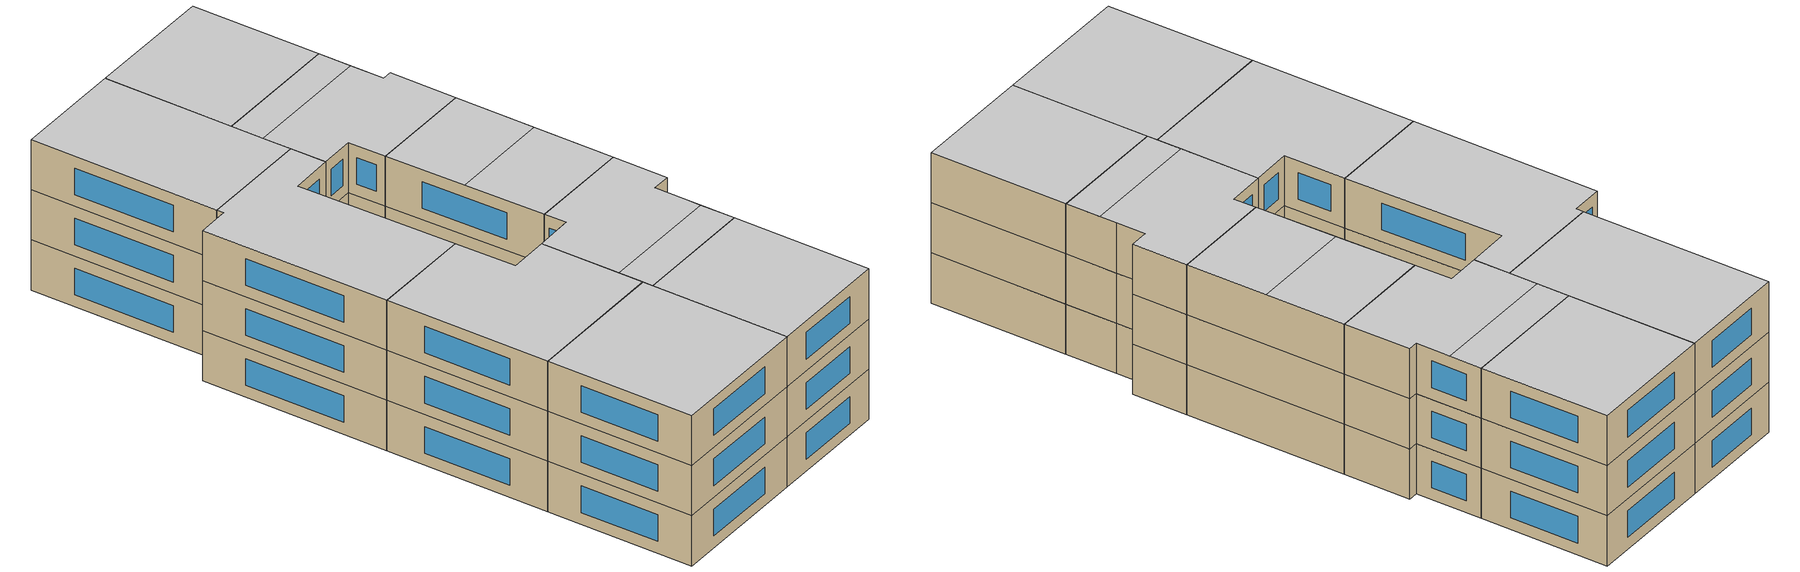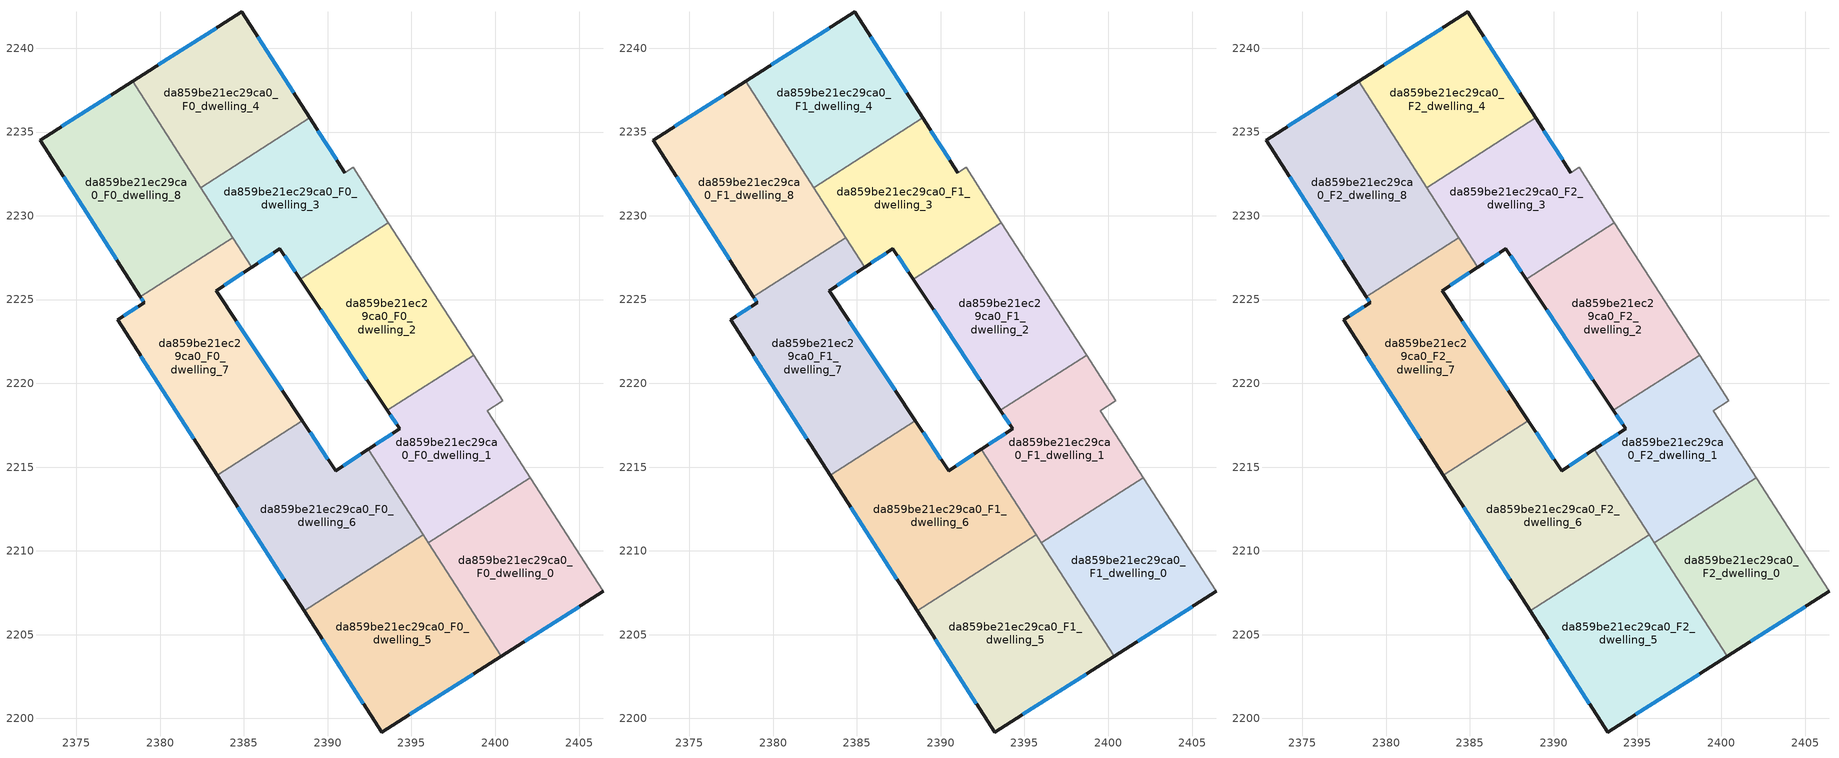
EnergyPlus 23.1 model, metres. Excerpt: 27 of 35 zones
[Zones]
da859be21ec29ca0_F0_dwelling_0
 floor ground (EU_floor_Construction): 2402.08,2214.38 2406.43,2207.59 2400.34,2203.71 2396,2210.48 z0
 wall outside (EU_wall_Construction): 2400.34,2203.71 2406.43,2207.59 z0:3
 wall to da859be21ec29ca0_F0_dwelling_1 (EU_wall_Construction): 2402.08,2214.38 2396,2210.48 z0:3
 wall adiabatic (EU_wall_Construction): 2406.43,2207.59 2402.08,2214.38 z0:3
 wall to da859be21ec29ca0_F0_dwelling_5 (EU_wall_Construction): 2396,2210.48 2400.34,2203.71 z0:3
 window (EU_Window_Construction): 2401.77,2204.62 2405,2206.68 z0.7:2.3
da859be21ec29ca0_F0_dwelling_1
 floor ground (EU_floor_Construction): 2400.45,2218.96 2399.53,2218.37 2400.45,2216.92 2402.08,2214.38 2396,2210.48 2392.43,2216.06 2394.29,2217.29 2393.56,2218.39 2398.7,2221.68 z0
 wall outside (EU_wall_Construction): 2393.56,2218.39 2394.29,2217.29 2392.43,2216.06 z0:3
 wall adiabatic (EU_wall_Construction): 2402.08,2214.38 2400.45,2216.92 2399.53,2218.37 2400.45,2218.96 2398.7,2221.68 z0:3
 wall to da859be21ec29ca0_F0_dwelling_2 (EU_wall_Construction): 2398.7,2221.68 2393.56,2218.39 z0:3
 wall to da859be21ec29ca0_F0_dwelling_6 (EU_wall_Construction): 2392.43,2216.06 2395.69,2210.97 z0:3
 wall to da859be21ec29ca0_F0_dwelling_5 (EU_wall_Construction): 2395.69,2210.97 2396,2210.48 z0:3
 window (EU_Window_Construction): 2393.85,2217.01 2392.87,2216.35 / 2393.73,2218.13 2394.12,2217.55 z0.7:2.3
da859be21ec29ca0_F0_dwelling_2
 floor ground (EU_floor_Construction): 2393.63,2229.6 2398.7,2221.68 2393.56,2218.39 2388.35,2226.22 z0
 wall outside (EU_wall_Construction): 2388.35,2226.22 2393.56,2218.39 z0:3
 wall to da859be21ec29ca0_F0_dwelling_3 (EU_wall_Construction): 2393.63,2229.6 2388.35,2226.22 z0:3
 wall adiabatic (EU_wall_Construction): 2398.7,2221.68 2393.63,2229.6 z0:3
 window (EU_Window_Construction): 2389.58,2224.38 2392.34,2220.23 z0.7:2.3
da859be21ec29ca0_F0_dwelling_3
 floor ground (EU_floor_Construction): 2391.52,2232.89 2393.63,2229.6 2388.35,2226.22 2387.15,2228.04 2385.47,2226.93 2382.42,2231.68 2388.92,2235.85 2391.02,2232.58 z0
 wall outside (EU_wall_Construction): 2385.47,2226.93 2387.15,2228.04 2388.35,2226.22 / 2391.02,2232.58 2388.92,2235.85 z0:3
 wall to da859be21ec29ca0_F0_dwelling_4 (EU_wall_Construction): 2388.92,2235.85 2382.42,2231.68 z0:3
 wall adiabatic (EU_wall_Construction): 2393.63,2229.6 2391.52,2232.89 2391.02,2232.58 z0:3
 wall to da859be21ec29ca0_F0_dwelling_8 (EU_wall_Construction): 2382.42,2231.68 2384.33,2228.7 z0:3
 wall to da859be21ec29ca0_F0_dwelling_7 (EU_wall_Construction): 2384.33,2228.7 2385.47,2226.93 z0:3
 window (EU_Window_Construction): 2385.86,2227.19 2386.75,2227.77 / 2390.53,2233.34 2389.42,2235.08 / 2387.43,2227.61 2388.07,2226.65 z0.7:2.3
da859be21ec29ca0_F0_dwelling_4
 floor ground (EU_floor_Construction): 2384.87,2242.18 2388.92,2235.85 2382.42,2231.68 2378.35,2238.03 z0
 wall outside (EU_wall_Construction): 2388.92,2235.85 2384.87,2242.18 2378.35,2238.03 z0:3
 wall to da859be21ec29ca0_F0_dwelling_8 (EU_wall_Construction): 2378.35,2238.03 2382.42,2231.68 z0:3
 window (EU_Window_Construction): 2383.34,2241.21 2379.88,2239.01 / 2387.97,2237.34 2385.82,2240.69 z0.7:2.3
da859be21ec29ca0_F0_dwelling_5
 floor ground (EU_floor_Construction): 2395.69,2210.97 2400.34,2203.71 2393.22,2199.17 2388.59,2206.42 z0
 wall outside (EU_wall_Construction): 2388.59,2206.42 2393.22,2199.17 2400.34,2203.71 z0:3
 wall to da859be21ec29ca0_F0_dwelling_6 (EU_wall_Construction): 2395.69,2210.97 2388.59,2206.42 z0:3
 window (EU_Window_Construction): 2394.9,2200.24 2398.67,2202.64 / 2389.67,2204.71 2392.14,2200.87 z0.7:2.3
da859be21ec29ca0_F0_dwelling_6
 floor ground (EU_floor_Construction): 2392.43,2216.06 2395.69,2210.97 2388.59,2206.42 2383.4,2214.51 2388.48,2217.77 2390.48,2214.78 z0
 wall outside (EU_wall_Construction): 2392.43,2216.06 2390.48,2214.78 2388.48,2217.77 / 2383.4,2214.51 2388.59,2206.42 z0:3
 wall to da859be21ec29ca0_F0_dwelling_7 (EU_wall_Construction): 2388.48,2217.77 2383.4,2214.51 z0:3
 window (EU_Window_Construction): 2391.97,2215.76 2390.93,2215.08 / 2384.62,2212.61 2387.37,2208.32 / 2390.01,2215.48 2388.95,2217.07 z0.7:2.3
da859be21ec29ca0_F0_dwelling_7
 floor ground (EU_floor_Construction): 2385.47,2226.93 2383.34,2225.52 2388.48,2217.77 2383.4,2214.51 2377.46,2223.78 2379.04,2224.8 2378.81,2225.17 2384.33,2228.7 z0
 wall outside (EU_wall_Construction): 2388.48,2217.77 2383.34,2225.52 2385.47,2226.93 / 2378.81,2225.17 2379.04,2224.8 2377.46,2223.78 2383.4,2214.51 z0:3
 wall to da859be21ec29ca0_F0_dwelling_8 (EU_wall_Construction): 2384.33,2228.7 2378.81,2225.17 z0:3
 window (EU_Window_Construction): 2383.84,2225.85 2384.97,2226.59 / 2387.27,2219.59 2384.54,2223.7 / 2378.85,2221.61 2382,2216.69 / 2378.67,2224.56 2377.83,2224.02 / 2378.87,2225.08 2378.99,2224.89 z0.7:2.3
da859be21ec29ca0_F0_dwelling_8
 floor ground (EU_floor_Construction): 2378.35,2238.03 2384.33,2228.7 2378.81,2225.17 2372.83,2234.52 z0
 wall outside (EU_wall_Construction): 2378.35,2238.03 2372.83,2234.52 2378.81,2225.17 z0:3
 window (EU_Window_Construction): 2374.23,2232.32 2377.41,2227.36 / 2377.06,2237.21 2374.13,2235.34 z0.7:2.3
da859be21ec29ca0_F1_dwelling_0
 floor to da859be21ec29ca0_F0_dwelling_0 (EU_floor_Construction): 2402.08,2214.38 2406.43,2207.59 2400.34,2203.71 2396,2210.48 z3
 wall outside (EU_wall_Construction): 2400.34,2203.71 2406.43,2207.59 z3:6
 wall to da859be21ec29ca0_F1_dwelling_1 (EU_wall_Construction): 2402.08,2214.38 2396,2210.48 z3:6
 wall adiabatic (EU_wall_Construction): 2406.43,2207.59 2402.08,2214.38 z3:6
 wall to da859be21ec29ca0_F1_dwelling_5 (EU_wall_Construction): 2396,2210.48 2400.34,2203.71 z3:6
 window (EU_Window_Construction): 2401.77,2204.62 2405,2206.68 z3.7:5.3
da859be21ec29ca0_F1_dwelling_1
 floor to da859be21ec29ca0_F0_dwelling_1 (EU_floor_Construction): 2400.45,2218.96 2399.53,2218.37 2400.45,2216.92 2402.08,2214.38 2396,2210.48 2392.43,2216.06 2394.29,2217.29 2393.56,2218.39 2398.7,2221.68 z3
 wall outside (EU_wall_Construction): 2393.56,2218.39 2394.29,2217.29 2392.43,2216.06 z3:6
 wall adiabatic (EU_wall_Construction): 2402.08,2214.38 2400.45,2216.92 2399.53,2218.37 2400.45,2218.96 2398.7,2221.68 z3:6
 wall to da859be21ec29ca0_F1_dwelling_2 (EU_wall_Construction): 2398.7,2221.68 2393.56,2218.39 z3:6
 wall to da859be21ec29ca0_F1_dwelling_6 (EU_wall_Construction): 2392.43,2216.06 2395.69,2210.97 z3:6
 wall to da859be21ec29ca0_F1_dwelling_5 (EU_wall_Construction): 2395.69,2210.97 2396,2210.48 z3:6
 window (EU_Window_Construction): 2393.85,2217.01 2392.87,2216.35 / 2393.73,2218.13 2394.12,2217.55 z3.7:5.3
da859be21ec29ca0_F1_dwelling_2
 floor to da859be21ec29ca0_F0_dwelling_2 (EU_floor_Construction): 2393.63,2229.6 2398.7,2221.68 2393.56,2218.39 2388.35,2226.22 z3
 wall outside (EU_wall_Construction): 2388.35,2226.22 2393.56,2218.39 z3:6
 wall to da859be21ec29ca0_F1_dwelling_3 (EU_wall_Construction): 2393.63,2229.6 2388.35,2226.22 z3:6
 wall adiabatic (EU_wall_Construction): 2398.7,2221.68 2393.63,2229.6 z3:6
 window (EU_Window_Construction): 2389.58,2224.38 2392.34,2220.23 z3.7:5.3
da859be21ec29ca0_F1_dwelling_3
 floor to da859be21ec29ca0_F0_dwelling_3 (EU_floor_Construction): 2391.52,2232.89 2393.63,2229.6 2388.35,2226.22 2387.15,2228.04 2385.47,2226.93 2382.42,2231.68 2388.92,2235.85 2391.02,2232.58 z3
 wall outside (EU_wall_Construction): 2385.47,2226.93 2387.15,2228.04 2388.35,2226.22 / 2391.02,2232.58 2388.92,2235.85 z3:6
 wall to da859be21ec29ca0_F1_dwelling_4 (EU_wall_Construction): 2388.92,2235.85 2382.42,2231.68 z3:6
 wall adiabatic (EU_wall_Construction): 2393.63,2229.6 2391.52,2232.89 2391.02,2232.58 z3:6
 wall to da859be21ec29ca0_F1_dwelling_8 (EU_wall_Construction): 2382.42,2231.68 2384.33,2228.7 z3:6
 wall to da859be21ec29ca0_F1_dwelling_7 (EU_wall_Construction): 2384.33,2228.7 2385.47,2226.93 z3:6
 window (EU_Window_Construction): 2385.86,2227.19 2386.75,2227.77 / 2390.53,2233.34 2389.42,2235.08 / 2387.43,2227.61 2388.07,2226.65 z3.7:5.3
da859be21ec29ca0_F1_dwelling_4
 floor to da859be21ec29ca0_F0_dwelling_4 (EU_floor_Construction): 2384.87,2242.18 2388.92,2235.85 2382.42,2231.68 2378.35,2238.03 z3
 wall outside (EU_wall_Construction): 2388.92,2235.85 2384.87,2242.18 2378.35,2238.03 z3:6
 wall to da859be21ec29ca0_F1_dwelling_8 (EU_wall_Construction): 2378.35,2238.03 2382.42,2231.68 z3:6
 window (EU_Window_Construction): 2383.34,2241.21 2379.88,2239.01 / 2387.97,2237.34 2385.82,2240.69 z3.7:5.3
da859be21ec29ca0_F1_dwelling_5
 floor to da859be21ec29ca0_F0_dwelling_5 (EU_floor_Construction): 2395.69,2210.97 2400.34,2203.71 2393.22,2199.17 2388.59,2206.42 z3
 wall outside (EU_wall_Construction): 2388.59,2206.42 2393.22,2199.17 2400.34,2203.71 z3:6
 wall to da859be21ec29ca0_F1_dwelling_6 (EU_wall_Construction): 2395.69,2210.97 2388.59,2206.42 z3:6
 window (EU_Window_Construction): 2394.9,2200.24 2398.67,2202.64 / 2389.67,2204.71 2392.14,2200.87 z3.7:5.3
da859be21ec29ca0_F1_dwelling_6
 floor to da859be21ec29ca0_F0_dwelling_6 (EU_floor_Construction): 2392.43,2216.06 2395.69,2210.97 2388.59,2206.42 2383.4,2214.51 2388.48,2217.77 2390.48,2214.78 z3
 wall outside (EU_wall_Construction): 2392.43,2216.06 2390.48,2214.78 2388.48,2217.77 / 2383.4,2214.51 2388.59,2206.42 z3:6
 wall to da859be21ec29ca0_F1_dwelling_7 (EU_wall_Construction): 2388.48,2217.77 2383.4,2214.51 z3:6
 window (EU_Window_Construction): 2391.97,2215.76 2390.93,2215.08 / 2384.62,2212.61 2387.37,2208.32 / 2390.01,2215.48 2388.95,2217.07 z3.7:5.3
da859be21ec29ca0_F1_dwelling_7
 floor to da859be21ec29ca0_F0_dwelling_7 (EU_floor_Construction): 2385.47,2226.93 2383.34,2225.52 2388.48,2217.77 2383.4,2214.51 2377.46,2223.78 2379.04,2224.8 2378.81,2225.17 2384.33,2228.7 z3
 wall outside (EU_wall_Construction): 2388.48,2217.77 2383.34,2225.52 2385.47,2226.93 / 2378.81,2225.17 2379.04,2224.8 2377.46,2223.78 2383.4,2214.51 z3:6
 wall to da859be21ec29ca0_F1_dwelling_8 (EU_wall_Construction): 2384.33,2228.7 2378.81,2225.17 z3:6
 window (EU_Window_Construction): 2383.84,2225.85 2384.97,2226.59 / 2387.27,2219.59 2384.54,2223.7 / 2378.85,2221.61 2382,2216.69 / 2378.67,2224.56 2377.83,2224.02 / 2378.87,2225.08 2378.99,2224.89 z3.7:5.3
da859be21ec29ca0_F1_dwelling_8
 floor to da859be21ec29ca0_F0_dwelling_8 (EU_floor_Construction): 2378.35,2238.03 2384.33,2228.7 2378.81,2225.17 2372.83,2234.52 z3
 wall outside (EU_wall_Construction): 2378.35,2238.03 2372.83,2234.52 2378.81,2225.17 z3:6
 window (EU_Window_Construction): 2374.23,2232.32 2377.41,2227.36 / 2377.06,2237.21 2374.13,2235.34 z3.7:5.3
da859be21ec29ca0_F2_dwelling_0
 floor to da859be21ec29ca0_F1_dwelling_0 (EU_floor_Construction): 2402.08,2214.38 2406.43,2207.59 2400.34,2203.71 2396,2210.48 z6
 wall outside (EU_wall_Construction): 2400.34,2203.71 2406.43,2207.59 z6:9
 wall to da859be21ec29ca0_F2_dwelling_1 (EU_wall_Construction): 2402.08,2214.38 2396,2210.48 z6:9
 wall adiabatic (EU_wall_Construction): 2406.43,2207.59 2402.08,2214.38 z6:9
 wall to da859be21ec29ca0_F2_dwelling_5 (EU_wall_Construction): 2396,2210.48 2400.34,2203.71 z6:9
 window (EU_Window_Construction): 2401.77,2204.62 2405,2206.68 z6.7:8.3
 ceiling to da859be21ec29ca0_F3_dwelling_0 (EU_floor_Construction): 2406.43,2207.59 2402.08,2214.38 2396,2210.48 2400.34,2203.71 z9
da859be21ec29ca0_F2_dwelling_1
 floor to da859be21ec29ca0_F1_dwelling_1 (EU_floor_Construction): 2400.45,2218.96 2399.53,2218.37 2400.45,2216.92 2402.08,2214.38 2396,2210.48 2392.43,2216.06 2394.29,2217.29 2393.56,2218.39 2398.7,2221.68 z6
 wall outside (EU_wall_Construction): 2393.56,2218.39 2394.29,2217.29 2392.43,2216.06 z6:9
 wall adiabatic (EU_wall_Construction): 2402.08,2214.38 2400.45,2216.92 2399.53,2218.37 2400.45,2218.96 2398.7,2221.68 z6:9
 wall to da859be21ec29ca0_F2_dwelling_2 (EU_wall_Construction): 2398.7,2221.68 2393.56,2218.39 z6:9
 wall to da859be21ec29ca0_F2_dwelling_6 (EU_wall_Construction): 2392.43,2216.06 2395.69,2210.97 z6:9
 wall to da859be21ec29ca0_F2_dwelling_5 (EU_wall_Construction): 2395.69,2210.97 2396,2210.48 z6:9
 window (EU_Window_Construction): 2393.85,2217.01 2392.87,2216.35 / 2393.73,2218.13 2394.12,2217.55 z6.7:8.3
 ceiling to da859be21ec29ca0_F3_dwelling_1 (EU_floor_Construction): 2400.99,2216.07 2400.45,2216.92 2399.53,2218.37 2400.45,2218.96 2398.7,2221.68 2393.56,2218.39 2394.29,2217.29 2392.43,2216.06 2394.92,2212.18 z9
 ceiling to da859be21ec29ca0_F3_dwelling_0 (EU_floor_Construction): 2402.08,2214.38 2400.99,2216.07 2394.92,2212.18 2396,2210.48 z9
da859be21ec29ca0_F2_dwelling_2
 floor to da859be21ec29ca0_F1_dwelling_2 (EU_floor_Construction): 2393.63,2229.6 2398.7,2221.68 2393.56,2218.39 2388.35,2226.22 z6
 wall outside (EU_wall_Construction): 2388.35,2226.22 2393.56,2218.39 z6:9
 wall to da859be21ec29ca0_F2_dwelling_3 (EU_wall_Construction): 2393.63,2229.6 2388.35,2226.22 z6:9
 wall adiabatic (EU_wall_Construction): 2398.7,2221.68 2393.63,2229.6 z6:9
 window (EU_Window_Construction): 2389.58,2224.38 2392.34,2220.23 z6.7:8.3
 ceiling to da859be21ec29ca0_F3_dwelling_2 (EU_floor_Construction): 2396.15,2225.67 2393.63,2229.6 2388.36,2226.22 2390.94,2222.33 z9
 ceiling to da859be21ec29ca0_F3_dwelling_1 (EU_floor_Construction): 2398.7,2221.68 2396.15,2225.67 2390.94,2222.33 2393.56,2218.39 z9
da859be21ec29ca0_F2_dwelling_3
 floor to da859be21ec29ca0_F1_dwelling_3 (EU_floor_Construction): 2391.52,2232.89 2393.63,2229.6 2388.35,2226.22 2387.15,2228.04 2385.47,2226.93 2382.42,2231.68 2388.92,2235.85 2391.02,2232.58 z6
 wall outside (EU_wall_Construction): 2385.47,2226.93 2387.15,2228.04 2388.35,2226.22 / 2391.02,2232.58 2388.92,2235.85 z6:9
 wall to da859be21ec29ca0_F2_dwelling_4 (EU_wall_Construction): 2388.92,2235.85 2382.42,2231.68 z6:9
 wall adiabatic (EU_wall_Construction): 2393.63,2229.6 2391.52,2232.89 2391.02,2232.58 z6:9
 wall to da859be21ec29ca0_F2_dwelling_8 (EU_wall_Construction): 2382.42,2231.68 2384.33,2228.7 z6:9
 wall to da859be21ec29ca0_F2_dwelling_7 (EU_wall_Construction): 2384.33,2228.7 2385.47,2226.93 z6:9
 window (EU_Window_Construction): 2385.86,2227.19 2386.75,2227.77 / 2390.53,2233.34 2389.42,2235.08 / 2387.43,2227.61 2388.07,2226.65 z6.7:8.3
 ceiling to da859be21ec29ca0_F3_dwelling_3 (EU_floor_Construction): 2389.94,2234.26 2388.92,2235.85 2382.42,2231.68 2383.44,2230.1 z9
 ceiling to da859be21ec29ca0_F3_dwelling_2 (EU_floor_Construction): 2393.63,2229.6 2391.52,2232.89 2391.02,2232.58 2389.94,2234.26 2383.44,2230.1 2385.47,2226.93 2387.15,2228.04 2388.36,2226.22 z9
da859be21ec29ca0_F2_dwelling_4
 floor to da859be21ec29ca0_F1_dwelling_4 (EU_floor_Construction): 2384.87,2242.18 2388.92,2235.85 2382.42,2231.68 2378.35,2238.03 z6
 wall outside (EU_wall_Construction): 2388.92,2235.85 2384.87,2242.18 2378.35,2238.03 z6:9
 wall to da859be21ec29ca0_F2_dwelling_8 (EU_wall_Construction): 2378.35,2238.03 2382.42,2231.68 z6:9
 window (EU_Window_Construction): 2383.34,2241.21 2379.88,2239.01 / 2387.97,2237.34 2385.82,2240.69 z6.7:8.3
 ceiling to da859be21ec29ca0_F3_dwelling_3 (EU_floor_Construction): 2388.92,2235.85 2384.87,2242.18 2378.35,2238.03 2382.42,2231.68 z9
da859be21ec29ca0_F2_dwelling_5
 floor to da859be21ec29ca0_F1_dwelling_5 (EU_floor_Construction): 2395.69,2210.97 2400.34,2203.71 2393.22,2199.17 2388.59,2206.42 z6
 wall outside (EU_wall_Construction): 2388.59,2206.42 2393.22,2199.17 2400.34,2203.71 z6:9
 wall to da859be21ec29ca0_F2_dwelling_6 (EU_wall_Construction): 2395.69,2210.97 2388.59,2206.42 z6:9
 window (EU_Window_Construction): 2394.9,2200.24 2398.67,2202.64 / 2389.67,2204.71 2392.14,2200.87 z6.7:8.3
 ceiling to da859be21ec29ca0_F3_dwelling_4 (EU_floor_Construction): 2400.34,2203.71 2395.69,2210.97 2388.59,2206.42 2393.22,2199.17 z9
da859be21ec29ca0_F2_dwelling_6
 floor to da859be21ec29ca0_F1_dwelling_6 (EU_floor_Construction): 2392.43,2216.06 2395.69,2210.97 2388.59,2206.42 2383.4,2214.51 2388.48,2217.77 2390.48,2214.78 z6
 wall outside (EU_wall_Construction): 2392.43,2216.06 2390.48,2214.78 2388.48,2217.77 / 2383.4,2214.51 2388.59,2206.42 z6:9
 wall to da859be21ec29ca0_F2_dwelling_7 (EU_wall_Construction): 2388.48,2217.77 2383.4,2214.51 z6:9
 window (EU_Window_Construction): 2391.97,2215.76 2390.93,2215.08 / 2384.62,2212.61 2387.37,2208.32 / 2390.01,2215.48 2388.95,2217.07 z6.7:8.3
 ceiling to da859be21ec29ca0_F3_dwelling_5 (EU_floor_Construction): 2395.69,2210.97 2392.43,2216.06 2390.48,2214.78 2388.48,2217.77 2383.4,2214.51 2388.59,2206.42 z9
da859be21ec29ca0_F2_dwelling_7
 floor to da859be21ec29ca0_F1_dwelling_7 (EU_floor_Construction): 2385.47,2226.93 2383.34,2225.52 2388.48,2217.77 2383.4,2214.51 2377.46,2223.78 2379.04,2224.8 2378.81,2225.17 2384.33,2228.7 z6
 wall outside (EU_wall_Construction): 2388.48,2217.77 2383.34,2225.52 2385.47,2226.93 / 2378.81,2225.17 2379.04,2224.8 2377.46,2223.78 2383.4,2214.51 z6:9
 wall to da859be21ec29ca0_F2_dwelling_8 (EU_wall_Construction): 2384.33,2228.7 2378.81,2225.17 z6:9
 window (EU_Window_Construction): 2383.84,2225.85 2384.97,2226.59 / 2387.27,2219.59 2384.54,2223.7 / 2378.85,2221.61 2382,2216.69 / 2378.67,2224.56 2377.83,2224.02 / 2378.87,2225.08 2378.99,2224.89 z6.7:8.3
 ceiling to da859be21ec29ca0_F3_dwelling_6 (EU_floor_Construction): 2388.48,2217.77 2383.34,2225.52 2385.47,2226.93 2384.33,2228.7 2378.81,2225.17 2379.04,2224.8 2377.46,2223.78 2383.4,2214.51 z9
da859be21ec29ca0_F2_dwelling_8
 floor to da859be21ec29ca0_F1_dwelling_8 (EU_floor_Construction): 2378.35,2238.03 2384.33,2228.7 2378.81,2225.17 2372.83,2234.52 z6
 wall outside (EU_wall_Construction): 2378.35,2238.03 2372.83,2234.52 2378.81,2225.17 z6:9
 window (EU_Window_Construction): 2374.23,2232.32 2377.41,2227.36 / 2377.06,2237.21 2374.13,2235.34 z6.7:8.3
 ceiling to da859be21ec29ca0_F3_dwelling_7 (EU_floor_Construction): 2384.33,2228.7 2378.35,2238.03 2372.83,2234.52 2378.81,2225.17 z9
[Building]
EU S2 Campaign: North Axis=0; Terrain=City; Solar Distribution=FullExterior
[Site:Location]
Budapest.Ferenc.Liszt.Intl.AP: Latitude=47.437; Longitude=19.256; Time Zone=1; Elevation=185
[SizingPeriod:WeatherFileDays]
AnnualSizingPeriod: Begin Month=1; Begin Day of Month=1; End Month=12; End Day of Month=31; Day of Week for Start Day=Monday; Use Weather File Daylight Saving Period=No; Use Weather File Rain and Snow Indicators=No
[MATERIAL]
EU_InternalMass_Material: Roughness=MediumRough; Thickness=0.1; Conductivity=1; Density=1800; Specific Heat=900; Thermal Absorptance=0.9; Solar Absorptance=0.7; Visible Absorptance=0.7
[MATERIAL:NOMASS] Roughness=MediumRough; Thermal Absorptance=0.9; Solar Absorptance=0.7; Visible Absorptance=0.7
Name | Thermal Resistance
EU_wall_NoMass | 0.832559
EU_floor_NoMass | 0.872794
[WINDOWMATERIAL:SIMPLEGLAZINGSYSTEM]
EU_Window_SimpleGlazing: UFactor=2.79869; Solar Heat Gain Coefficient=0.75; Visible Transmittance=0.75
[CONSTRUCTION]
EU_wall_Construction: EU_wall_NoMass
EU_floor_Construction: EU_floor_NoMass
EU_Window_Construction: EU_Window_SimpleGlazing
EU_InternalMass_Construction: EU_InternalMass_Material
[ZONE] Type=1; Multiplier=1; Ceiling Height=autocalculate; Floor Area=autocalculate; Part of Total Floor Area=Yes
Name | Volume
da859be21ec29ca0_F0_dwelling_0; da859be21ec29ca0_F1_dwelling_0; da859be21ec29ca0_F2_dwelling_0 | 174.421
da859be21ec29ca0_F0_dwelling_1; da859be21ec29ca0_F1_dwelling_1; da859be21ec29ca0_F2_dwelling_1 | 174.43
da859be21ec29ca0_F0_dwelling_2; da859be21ec29ca0_F1_dwelling_2; da859be21ec29ca0_F2_dwelling_2 | 174.438
da859be21ec29ca0_F0_dwelling_3; da859be21ec29ca0_F1_dwelling_3; da859be21ec29ca0_F2_dwelling_3 | 174.436
da859be21ec29ca0_F0_dwelling_4; da859be21ec29ca0_F1_dwelling_4; da859be21ec29ca0_F2_dwelling_4 | 174.431
da859be21ec29ca0_F0_dwelling_5; da859be21ec29ca0_F1_dwelling_5; da859be21ec29ca0_F2_dwelling_5; da859be21ec29ca0_F0_dwelling_6; da859be21ec29ca0_F1_dwelling_6; da859be21ec29ca0_F2_dwelling_6 | 218.046
da859be21ec29ca0_F0_dwelling_7; da859be21ec29ca0_F1_dwelling_7; da859be21ec29ca0_F2_dwelling_7 | 218.025
da859be21ec29ca0_F0_dwelling_8; da859be21ec29ca0_F1_dwelling_8; da859be21ec29ca0_F2_dwelling_8 | 218.037
[INTERNALMASS] Construction=EU_InternalMass_Construction
Name | Zone or ZoneList | Surface Area
da859be21ec29ca0_F0_dwelling_0_EU_InternalMass | da859be21ec29ca0_F0_dwelling_0 | 58.1403
da859be21ec29ca0_F0_dwelling_1_EU_InternalMass | da859be21ec29ca0_F0_dwelling_1 | 58.1432
da859be21ec29ca0_F0_dwelling_2_EU_InternalMass | da859be21ec29ca0_F0_dwelling_2 | 58.1458
da859be21ec29ca0_F0_dwelling_3_EU_InternalMass | da859be21ec29ca0_F0_dwelling_3 | 58.1455
da859be21ec29ca0_F0_dwelling_4_EU_InternalMass | da859be21ec29ca0_F0_dwelling_4 | 58.1434
da859be21ec29ca0_F0_dwelling_5_EU_InternalMass | da859be21ec29ca0_F0_dwelling_5 | 72.6878
da859be21ec29ca0_F0_dwelling_6_EU_InternalMass | da859be21ec29ca0_F0_dwelling_6 | 72.6819
da859be21ec29ca0_F0_dwelling_7_EU_InternalMass | da859be21ec29ca0_F0_dwelling_7 | 72.6752
da859be21ec29ca0_F0_dwelling_8_EU_InternalMass | da859be21ec29ca0_F0_dwelling_8 | 72.679
da859be21ec29ca0_F1_dwelling_0_EU_InternalMass | da859be21ec29ca0_F1_dwelling_0 | 58.1403
da859be21ec29ca0_F1_dwelling_1_EU_InternalMass | da859be21ec29ca0_F1_dwelling_1 | 58.1432
da859be21ec29ca0_F1_dwelling_2_EU_InternalMass | da859be21ec29ca0_F1_dwelling_2 | 58.1458
da859be21ec29ca0_F1_dwelling_3_EU_InternalMass | da859be21ec29ca0_F1_dwelling_3 | 58.1455
da859be21ec29ca0_F1_dwelling_4_EU_InternalMass | da859be21ec29ca0_F1_dwelling_4 | 58.1434
da859be21ec29ca0_F1_dwelling_5_EU_InternalMass | da859be21ec29ca0_F1_dwelling_5 | 72.6878
da859be21ec29ca0_F1_dwelling_6_EU_InternalMass | da859be21ec29ca0_F1_dwelling_6 | 72.6819
da859be21ec29ca0_F1_dwelling_7_EU_InternalMass | da859be21ec29ca0_F1_dwelling_7 | 72.6752
da859be21ec29ca0_F1_dwelling_8_EU_InternalMass | da859be21ec29ca0_F1_dwelling_8 | 72.679
da859be21ec29ca0_F2_dwelling_0_EU_InternalMass | da859be21ec29ca0_F2_dwelling_0 | 58.1403
da859be21ec29ca0_F2_dwelling_1_EU_InternalMass | da859be21ec29ca0_F2_dwelling_1 | 58.1432
da859be21ec29ca0_F2_dwelling_2_EU_InternalMass | da859be21ec29ca0_F2_dwelling_2 | 58.1458
da859be21ec29ca0_F2_dwelling_3_EU_InternalMass | da859be21ec29ca0_F2_dwelling_3 | 58.1455
da859be21ec29ca0_F2_dwelling_4_EU_InternalMass | da859be21ec29ca0_F2_dwelling_4 | 58.1434
da859be21ec29ca0_F2_dwelling_5_EU_InternalMass | da859be21ec29ca0_F2_dwelling_5 | 72.6878
da859be21ec29ca0_F2_dwelling_6_EU_InternalMass | da859be21ec29ca0_F2_dwelling_6 | 72.6819
da859be21ec29ca0_F2_dwelling_7_EU_InternalMass | da859be21ec29ca0_F2_dwelling_7 | 72.6752
da859be21ec29ca0_F2_dwelling_8_EU_InternalMass | da859be21ec29ca0_F2_dwelling_8 | 72.679
[OTHEREQUIPMENT] Fuel Type=Electricity; Design Level Calculation Method=Watts/Area; Power per Zone Floor Area=1; Fraction Latent=0; Fraction Radiant=0; Fraction Lost=0; Carbon Dioxide Generation Rate=0; EndUse Subcategory=EU_Step8_InternalGains
Name | Zone or ZoneList or Space or SpaceList | Schedule
EU_Step8_InternalGain_da859be21ec29ca0_F0_dwelling_0_f000 | da859be21ec29ca0_F0_dwelling_0 | EU_Step8_GainSchedule_da859be21ec29ca0_F0_dwelling_0_f000
EU_Step8_InternalGain_da859be21ec29ca0_F0_dwelling_1_f000 | da859be21ec29ca0_F0_dwelling_1 | EU_Step8_GainSchedule_da859be21ec29ca0_F0_dwelling_1_f000
EU_Step8_InternalGain_da859be21ec29ca0_F0_dwelling_2_f000 | da859be21ec29ca0_F0_dwelling_2 | EU_Step8_GainSchedule_da859be21ec29ca0_F0_dwelling_2_f000
EU_Step8_InternalGain_da859be21ec29ca0_F0_dwelling_3_f000 | da859be21ec29ca0_F0_dwelling_3 | EU_Step8_GainSchedule_da859be21ec29ca0_F0_dwelling_3_f000
EU_Step8_InternalGain_da859be21ec29ca0_F0_dwelling_4_f000 | da859be21ec29ca0_F0_dwelling_4 | EU_Step8_GainSchedule_da859be21ec29ca0_F0_dwelling_4_f000
EU_Step8_InternalGain_da859be21ec29ca0_F0_dwelling_5_f000 | da859be21ec29ca0_F0_dwelling_5 | EU_Step8_GainSchedule_da859be21ec29ca0_F0_dwelling_5_f000
EU_Step8_InternalGain_da859be21ec29ca0_F0_dwelling_6_f000 | da859be21ec29ca0_F0_dwelling_6 | EU_Step8_GainSchedule_da859be21ec29ca0_F0_dwelling_6_f000
EU_Step8_InternalGain_da859be21ec29ca0_F0_dwelling_7_f000 | da859be21ec29ca0_F0_dwelling_7 | EU_Step8_GainSchedule_da859be21ec29ca0_F0_dwelling_7_f000
EU_Step8_InternalGain_da859be21ec29ca0_F0_dwelling_8_f000 | da859be21ec29ca0_F0_dwelling_8 | EU_Step8_GainSchedule_da859be21ec29ca0_F0_dwelling_8_f000
EU_Step8_InternalGain_da859be21ec29ca0_F1_dwelling_0_f000 | da859be21ec29ca0_F1_dwelling_0 | EU_Step8_GainSchedule_da859be21ec29ca0_F1_dwelling_0_f000
EU_Step8_InternalGain_da859be21ec29ca0_F1_dwelling_1_f000 | da859be21ec29ca0_F1_dwelling_1 | EU_Step8_GainSchedule_da859be21ec29ca0_F1_dwelling_1_f000
EU_Step8_InternalGain_da859be21ec29ca0_F1_dwelling_2_f000 | da859be21ec29ca0_F1_dwelling_2 | EU_Step8_GainSchedule_da859be21ec29ca0_F1_dwelling_2_f000
EU_Step8_InternalGain_da859be21ec29ca0_F1_dwelling_3_f000 | da859be21ec29ca0_F1_dwelling_3 | EU_Step8_GainSchedule_da859be21ec29ca0_F1_dwelling_3_f000
EU_Step8_InternalGain_da859be21ec29ca0_F1_dwelling_4_f000 | da859be21ec29ca0_F1_dwelling_4 | EU_Step8_GainSchedule_da859be21ec29ca0_F1_dwelling_4_f000
EU_Step8_InternalGain_da859be21ec29ca0_F1_dwelling_5_f000 | da859be21ec29ca0_F1_dwelling_5 | EU_Step8_GainSchedule_da859be21ec29ca0_F1_dwelling_5_f000
EU_Step8_InternalGain_da859be21ec29ca0_F1_dwelling_6_f000 | da859be21ec29ca0_F1_dwelling_6 | EU_Step8_GainSchedule_da859be21ec29ca0_F1_dwelling_6_f000
EU_Step8_InternalGain_da859be21ec29ca0_F1_dwelling_7_f000 | da859be21ec29ca0_F1_dwelling_7 | EU_Step8_GainSchedule_da859be21ec29ca0_F1_dwelling_7_f000
EU_Step8_InternalGain_da859be21ec29ca0_F1_dwelling_8_f000 | da859be21ec29ca0_F1_dwelling_8 | EU_Step8_GainSchedule_da859be21ec29ca0_F1_dwelling_8_f000
EU_Step8_InternalGain_da859be21ec29ca0_F2_dwelling_0_f000 | da859be21ec29ca0_F2_dwelling_0 | EU_Step8_GainSchedule_da859be21ec29ca0_F2_dwelling_0_f000
EU_Step8_InternalGain_da859be21ec29ca0_F2_dwelling_1_f000 | da859be21ec29ca0_F2_dwelling_1 | EU_Step8_GainSchedule_da859be21ec29ca0_F2_dwelling_1_f000
EU_Step8_InternalGain_da859be21ec29ca0_F2_dwelling_2_f000 | da859be21ec29ca0_F2_dwelling_2 | EU_Step8_GainSchedule_da859be21ec29ca0_F2_dwelling_2_f000
EU_Step8_InternalGain_da859be21ec29ca0_F2_dwelling_3_f000 | da859be21ec29ca0_F2_dwelling_3 | EU_Step8_GainSchedule_da859be21ec29ca0_F2_dwelling_3_f000
EU_Step8_InternalGain_da859be21ec29ca0_F2_dwelling_4_f000 | da859be21ec29ca0_F2_dwelling_4 | EU_Step8_GainSchedule_da859be21ec29ca0_F2_dwelling_4_f000
EU_Step8_InternalGain_da859be21ec29ca0_F2_dwelling_5_f000 | da859be21ec29ca0_F2_dwelling_5 | EU_Step8_GainSchedule_da859be21ec29ca0_F2_dwelling_5_f000
EU_Step8_InternalGain_da859be21ec29ca0_F2_dwelling_6_f000 | da859be21ec29ca0_F2_dwelling_6 | EU_Step8_GainSchedule_da859be21ec29ca0_F2_dwelling_6_f000
EU_Step8_InternalGain_da859be21ec29ca0_F2_dwelling_7_f000 | da859be21ec29ca0_F2_dwelling_7 | EU_Step8_GainSchedule_da859be21ec29ca0_F2_dwelling_7_f000
EU_Step8_InternalGain_da859be21ec29ca0_F2_dwelling_8_f000 | da859be21ec29ca0_F2_dwelling_8 | EU_Step8_GainSchedule_da859be21ec29ca0_F2_dwelling_8_f000
[ZONEVENTILATION:DESIGNFLOWRATE] Schedule=EU_AlwaysOn; Design Flow Rate Calculation Method=AirChanges/Hour; Air Changes per Hour=0.475469; Ventilation Type=Natural; Fan Pressure Rise=0; Fan Total Efficiency=1; Constant Term Coefficient=1; Temperature Term Coefficient=0; Velocity Term Coefficient=0; Velocity Squared Term Coefficient=0; Minimum Indoor Temperature=-100; Maximum Indoor Temperature=100; Delta Temperature=-100; Minimum Outdoor Temperature=-100; Maximum Outdoor Temperature=100; Maximum Wind Speed=40
Name | Zone or ZoneList or Space or SpaceList
EU_ConstantAir_da859be21ec29ca0_F0_dwelling_0 | da859be21ec29ca0_F0_dwelling_0
EU_ConstantAir_da859be21ec29ca0_F0_dwelling_1 | da859be21ec29ca0_F0_dwelling_1
EU_ConstantAir_da859be21ec29ca0_F0_dwelling_2 | da859be21ec29ca0_F0_dwelling_2
EU_ConstantAir_da859be21ec29ca0_F0_dwelling_3 | da859be21ec29ca0_F0_dwelling_3
EU_ConstantAir_da859be21ec29ca0_F0_dwelling_4 | da859be21ec29ca0_F0_dwelling_4
EU_ConstantAir_da859be21ec29ca0_F0_dwelling_5 | da859be21ec29ca0_F0_dwelling_5
EU_ConstantAir_da859be21ec29ca0_F0_dwelling_6 | da859be21ec29ca0_F0_dwelling_6
EU_ConstantAir_da859be21ec29ca0_F0_dwelling_7 | da859be21ec29ca0_F0_dwelling_7
EU_ConstantAir_da859be21ec29ca0_F0_dwelling_8 | da859be21ec29ca0_F0_dwelling_8
EU_ConstantAir_da859be21ec29ca0_F1_dwelling_0 | da859be21ec29ca0_F1_dwelling_0
EU_ConstantAir_da859be21ec29ca0_F1_dwelling_1 | da859be21ec29ca0_F1_dwelling_1
EU_ConstantAir_da859be21ec29ca0_F1_dwelling_2 | da859be21ec29ca0_F1_dwelling_2
EU_ConstantAir_da859be21ec29ca0_F1_dwelling_3 | da859be21ec29ca0_F1_dwelling_3
EU_ConstantAir_da859be21ec29ca0_F1_dwelling_4 | da859be21ec29ca0_F1_dwelling_4
EU_ConstantAir_da859be21ec29ca0_F1_dwelling_5 | da859be21ec29ca0_F1_dwelling_5
EU_ConstantAir_da859be21ec29ca0_F1_dwelling_6 | da859be21ec29ca0_F1_dwelling_6
EU_ConstantAir_da859be21ec29ca0_F1_dwelling_7 | da859be21ec29ca0_F1_dwelling_7
EU_ConstantAir_da859be21ec29ca0_F1_dwelling_8 | da859be21ec29ca0_F1_dwelling_8
EU_ConstantAir_da859be21ec29ca0_F2_dwelling_0 | da859be21ec29ca0_F2_dwelling_0
EU_ConstantAir_da859be21ec29ca0_F2_dwelling_1 | da859be21ec29ca0_F2_dwelling_1
EU_ConstantAir_da859be21ec29ca0_F2_dwelling_2 | da859be21ec29ca0_F2_dwelling_2
EU_ConstantAir_da859be21ec29ca0_F2_dwelling_3 | da859be21ec29ca0_F2_dwelling_3
EU_ConstantAir_da859be21ec29ca0_F2_dwelling_4 | da859be21ec29ca0_F2_dwelling_4
EU_ConstantAir_da859be21ec29ca0_F2_dwelling_5 | da859be21ec29ca0_F2_dwelling_5
EU_ConstantAir_da859be21ec29ca0_F2_dwelling_6 | da859be21ec29ca0_F2_dwelling_6
EU_ConstantAir_da859be21ec29ca0_F2_dwelling_7 | da859be21ec29ca0_F2_dwelling_7
EU_ConstantAir_da859be21ec29ca0_F2_dwelling_8 | da859be21ec29ca0_F2_dwelling_8
[HVACTEMPLATE:THERMOSTAT] Constant Heating Setpoint=20; Constant Cooling Setpoint=50
EU_HeatOnly_da859be21ec29ca0_F0_dwelling_0; EU_HeatOnly_da859be21ec29ca0_F0_dwelling_1; EU_HeatOnly_da859be21ec29ca0_F0_dwelling_2; EU_HeatOnly_da859be21ec29ca0_F0_dwelling_3; EU_HeatOnly_da859be21ec29ca0_F0_dwelling_4; EU_HeatOnly_da859be21ec29ca0_F0_dwelling_5; EU_HeatOnly_da859be21ec29ca0_F0_dwelling_6; EU_HeatOnly_da859be21ec29ca0_F0_dwelling_7; EU_HeatOnly_da859be21ec29ca0_F0_dwelling_8; EU_HeatOnly_da859be21ec29ca0_F1_dwelling_0; EU_HeatOnly_da859be21ec29ca0_F1_dwelling_1; EU_HeatOnly_da859be21ec29ca0_F1_dwelling_2; EU_HeatOnly_da859be21ec29ca0_F1_dwelling_3; EU_HeatOnly_da859be21ec29ca0_F1_dwelling_4; EU_HeatOnly_da859be21ec29ca0_F1_dwelling_5; EU_HeatOnly_da859be21ec29ca0_F1_dwelling_6; EU_HeatOnly_da859be21ec29ca0_F1_dwelling_7; EU_HeatOnly_da859be21ec29ca0_F1_dwelling_8; EU_HeatOnly_da859be21ec29ca0_F2_dwelling_0; EU_HeatOnly_da859be21ec29ca0_F2_dwelling_1; EU_HeatOnly_da859be21ec29ca0_F2_dwelling_2; EU_HeatOnly_da859be21ec29ca0_F2_dwelling_3; EU_HeatOnly_da859be21ec29ca0_F2_dwelling_4; EU_HeatOnly_da859be21ec29ca0_F2_dwelling_5; EU_HeatOnly_da859be21ec29ca0_F2_dwelling_6; EU_HeatOnly_da859be21ec29ca0_F2_dwelling_7; EU_HeatOnly_da859be21ec29ca0_F2_dwelling_8; EU_HeatOnly_da859be21ec29ca0_F3_dwelling_0; EU_HeatOnly_da859be21ec29ca0_F3_dwelling_1; EU_HeatOnly_da859be21ec29ca0_F3_dwelling_2; EU_HeatOnly_da859be21ec29ca0_F3_dwelling_3; EU_HeatOnly_da859be21ec29ca0_F3_dwelling_4; EU_HeatOnly_da859be21ec29ca0_F3_dwelling_5; EU_HeatOnly_da859be21ec29ca0_F3_dwelling_6; EU_HeatOnly_da859be21ec29ca0_F3_dwelling_7
[HVACTEMPLATE:ZONE:IDEALLOADSAIRSYSTEM] System Availability Schedule=EU_AlwaysOn; Maximum Heating Supply Air Temperature=50; Minimum Cooling Supply Air Temperature=13; Maximum Heating Supply Air Humidity Ratio=0.0156; Minimum Cooling Supply Air Humidity Ratio=0.0077; Heating Limit=NoLimit; Cooling Limit=NoLimit; Heating Availability Schedule=EU_AlwaysOn; Cooling Availability Schedule=EU_CoolingOff; Dehumidification Control Type=ConstantSensibleHeatRatio; Cooling Sensible Heat Ratio=0.7; Dehumidification Setpoint=60; Humidification Control Type=None; Humidification Setpoint=30; Outdoor Air Method=None; Outdoor Air Flow Rate per Person=0.00944; Outdoor Air Flow Rate per Zone Floor Area=0; Outdoor Air Flow Rate per Zone=0; Demand Controlled Ventilation Type=None; Outdoor Air Economizer Type=NoEconomizer; Heat Recovery Type=None; Sensible Heat Recovery Effectiveness=0.7; Latent Heat Recovery Effectiveness=0.65
Name | Template Thermostat
da859be21ec29ca0_F0_dwelling_0 | EU_HeatOnly_da859be21ec29ca0_F0_dwelling_0
da859be21ec29ca0_F0_dwelling_1 | EU_HeatOnly_da859be21ec29ca0_F0_dwelling_1
da859be21ec29ca0_F0_dwelling_2 | EU_HeatOnly_da859be21ec29ca0_F0_dwelling_2
da859be21ec29ca0_F0_dwelling_3 | EU_HeatOnly_da859be21ec29ca0_F0_dwelling_3
da859be21ec29ca0_F0_dwelling_4 | EU_HeatOnly_da859be21ec29ca0_F0_dwelling_4
da859be21ec29ca0_F0_dwelling_5 | EU_HeatOnly_da859be21ec29ca0_F0_dwelling_5
da859be21ec29ca0_F0_dwelling_6 | EU_HeatOnly_da859be21ec29ca0_F0_dwelling_6
da859be21ec29ca0_F0_dwelling_7 | EU_HeatOnly_da859be21ec29ca0_F0_dwelling_7
da859be21ec29ca0_F0_dwelling_8 | EU_HeatOnly_da859be21ec29ca0_F0_dwelling_8
da859be21ec29ca0_F1_dwelling_0 | EU_HeatOnly_da859be21ec29ca0_F1_dwelling_0
da859be21ec29ca0_F1_dwelling_1 | EU_HeatOnly_da859be21ec29ca0_F1_dwelling_1
da859be21ec29ca0_F1_dwelling_2 | EU_HeatOnly_da859be21ec29ca0_F1_dwelling_2
da859be21ec29ca0_F1_dwelling_3 | EU_HeatOnly_da859be21ec29ca0_F1_dwelling_3
da859be21ec29ca0_F1_dwelling_4 | EU_HeatOnly_da859be21ec29ca0_F1_dwelling_4
da859be21ec29ca0_F1_dwelling_5 | EU_HeatOnly_da859be21ec29ca0_F1_dwelling_5
da859be21ec29ca0_F1_dwelling_6 | EU_HeatOnly_da859be21ec29ca0_F1_dwelling_6
da859be21ec29ca0_F1_dwelling_7 | EU_HeatOnly_da859be21ec29ca0_F1_dwelling_7
da859be21ec29ca0_F1_dwelling_8 | EU_HeatOnly_da859be21ec29ca0_F1_dwelling_8
da859be21ec29ca0_F2_dwelling_0 | EU_HeatOnly_da859be21ec29ca0_F2_dwelling_0
da859be21ec29ca0_F2_dwelling_1 | EU_HeatOnly_da859be21ec29ca0_F2_dwelling_1
da859be21ec29ca0_F2_dwelling_2 | EU_HeatOnly_da859be21ec29ca0_F2_dwelling_2
da859be21ec29ca0_F2_dwelling_3 | EU_HeatOnly_da859be21ec29ca0_F2_dwelling_3
da859be21ec29ca0_F2_dwelling_4 | EU_HeatOnly_da859be21ec29ca0_F2_dwelling_4
da859be21ec29ca0_F2_dwelling_5 | EU_HeatOnly_da859be21ec29ca0_F2_dwelling_5
da859be21ec29ca0_F2_dwelling_6 | EU_HeatOnly_da859be21ec29ca0_F2_dwelling_6
da859be21ec29ca0_F2_dwelling_7 | EU_HeatOnly_da859be21ec29ca0_F2_dwelling_7
da859be21ec29ca0_F2_dwelling_8 | EU_HeatOnly_da859be21ec29ca0_F2_dwelling_8
[SIZING:ZONE] Zone Cooling Design Supply Air Temperature Input Method=SupplyAirTemperature; Zone Cooling Design Supply Air Temperature=13; Zone Heating Design Supply Air Temperature Input Method=SupplyAirTemperature; Zone Heating Design Supply Air Temperature=50; Zone Cooling Design Supply Air Humidity Ratio=0.008; Zone Heating Design Supply Air Humidity Ratio=0.008; Cooling Design Air Flow Method=DesignDay; Cooling Design Air Flow Rate=0; Cooling Minimum Air Flow per Zone Floor Area=0.000762; Cooling Minimum Air Flow=0; Cooling Minimum Air Flow Fraction=0.2; Heating Design Air Flow Method=DesignDay; Heating Design Air Flow Rate=0; Heating Maximum Air Flow per Zone Floor Area=0.002032; Heating Maximum Air Flow=0.141576; Heating Maximum Air Flow Fraction=0.3; Account for Dedicated Outdoor Air System=No; Dedicated Outdoor Air System Control Strategy=NeutralSupplyAir; Dedicated Outdoor Air Low Setpoint Temperature for Design=autosize; Dedicated Outdoor Air High Setpoint Temperature for Design=autosize; Zone Load Sizing Method=Sensible Load Only No Latent Load; Zone Latent Cooling Design Supply Air Humidity Ratio Input Method=HumidityRatioDifference; Zone Cooling Design Supply Air Humidity Ratio Difference=0.005; Zone Latent Heating Design Supply Air Humidity Ratio Input Method=HumidityRatioDifference; Zone Humidification Design Supply Air Humidity Ratio Difference=0.005
da859be21ec29ca0_F0_dwelling_0; da859be21ec29ca0_F0_dwelling_1; da859be21ec29ca0_F0_dwelling_2; da859be21ec29ca0_F0_dwelling_3; da859be21ec29ca0_F0_dwelling_4; da859be21ec29ca0_F0_dwelling_5; da859be21ec29ca0_F0_dwelling_6; da859be21ec29ca0_F0_dwelling_7; da859be21ec29ca0_F0_dwelling_8; da859be21ec29ca0_F1_dwelling_0; da859be21ec29ca0_F1_dwelling_1; da859be21ec29ca0_F1_dwelling_2; da859be21ec29ca0_F1_dwelling_3; da859be21ec29ca0_F1_dwelling_4; da859be21ec29ca0_F1_dwelling_5; da859be21ec29ca0_F1_dwelling_6; da859be21ec29ca0_F1_dwelling_7; da859be21ec29ca0_F1_dwelling_8; da859be21ec29ca0_F2_dwelling_0; da859be21ec29ca0_F2_dwelling_1; da859be21ec29ca0_F2_dwelling_2; da859be21ec29ca0_F2_dwelling_3; da859be21ec29ca0_F2_dwelling_4; da859be21ec29ca0_F2_dwelling_5; da859be21ec29ca0_F2_dwelling_6; da859be21ec29ca0_F2_dwelling_7; da859be21ec29ca0_F2_dwelling_8
[SCHEDULE:CONSTANT]
Name | Hourly Value
EU_AlwaysOn | 1
EU_CoolingOff | 0
[SCHEDULE:FILE] Column Number=1; Rows to Skip at Top=0; Number of Hours of Data=8760; Column Separator=Comma; Interpolate to Timestep=No; Minutes per Item=60; Adjust Schedule for Daylight Savings=Yes
Name | File
EU_Step8_GainSchedule_da859be21ec29ca0_F0_dwelling_0_f000 | ../../schedules/da859be21ec29ca0/da859be21ec29ca0_F0_dwelling_0_f000_gain.csv
EU_Step8_GainSchedule_da859be21ec29ca0_F0_dwelling_1_f000 | ../../schedules/da859be21ec29ca0/da859be21ec29ca0_F0_dwelling_1_f000_gain.csv
EU_Step8_GainSchedule_da859be21ec29ca0_F0_dwelling_2_f000 | ../../schedules/da859be21ec29ca0/da859be21ec29ca0_F0_dwelling_2_f000_gain.csv
EU_Step8_GainSchedule_da859be21ec29ca0_F0_dwelling_3_f000 | ../../schedules/da859be21ec29ca0/da859be21ec29ca0_F0_dwelling_3_f000_gain.csv
EU_Step8_GainSchedule_da859be21ec29ca0_F0_dwelling_4_f000 | ../../schedules/da859be21ec29ca0/da859be21ec29ca0_F0_dwelling_4_f000_gain.csv
EU_Step8_GainSchedule_da859be21ec29ca0_F0_dwelling_5_f000 | ../../schedules/da859be21ec29ca0/da859be21ec29ca0_F0_dwelling_5_f000_gain.csv
EU_Step8_GainSchedule_da859be21ec29ca0_F0_dwelling_6_f000 | ../../schedules/da859be21ec29ca0/da859be21ec29ca0_F0_dwelling_6_f000_gain.csv
EU_Step8_GainSchedule_da859be21ec29ca0_F0_dwelling_7_f000 | ../../schedules/da859be21ec29ca0/da859be21ec29ca0_F0_dwelling_7_f000_gain.csv
EU_Step8_GainSchedule_da859be21ec29ca0_F0_dwelling_8_f000 | ../../schedules/da859be21ec29ca0/da859be21ec29ca0_F0_dwelling_8_f000_gain.csv
EU_Step8_GainSchedule_da859be21ec29ca0_F1_dwelling_0_f000 | ../../schedules/da859be21ec29ca0/da859be21ec29ca0_F1_dwelling_0_f000_gain.csv
EU_Step8_GainSchedule_da859be21ec29ca0_F1_dwelling_1_f000 | ../../schedules/da859be21ec29ca0/da859be21ec29ca0_F1_dwelling_1_f000_gain.csv
EU_Step8_GainSchedule_da859be21ec29ca0_F1_dwelling_2_f000 | ../../schedules/da859be21ec29ca0/da859be21ec29ca0_F1_dwelling_2_f000_gain.csv
EU_Step8_GainSchedule_da859be21ec29ca0_F1_dwelling_3_f000 | ../../schedules/da859be21ec29ca0/da859be21ec29ca0_F1_dwelling_3_f000_gain.csv
EU_Step8_GainSchedule_da859be21ec29ca0_F1_dwelling_4_f000 | ../../schedules/da859be21ec29ca0/da859be21ec29ca0_F1_dwelling_4_f000_gain.csv
EU_Step8_GainSchedule_da859be21ec29ca0_F1_dwelling_5_f000 | ../../schedules/da859be21ec29ca0/da859be21ec29ca0_F1_dwelling_5_f000_gain.csv
EU_Step8_GainSchedule_da859be21ec29ca0_F1_dwelling_6_f000 | ../../schedules/da859be21ec29ca0/da859be21ec29ca0_F1_dwelling_6_f000_gain.csv
EU_Step8_GainSchedule_da859be21ec29ca0_F1_dwelling_7_f000 | ../../schedules/da859be21ec29ca0/da859be21ec29ca0_F1_dwelling_7_f000_gain.csv
EU_Step8_GainSchedule_da859be21ec29ca0_F1_dwelling_8_f000 | ../../schedules/da859be21ec29ca0/da859be21ec29ca0_F1_dwelling_8_f000_gain.csv
EU_Step8_GainSchedule_da859be21ec29ca0_F2_dwelling_0_f000 | ../../schedules/da859be21ec29ca0/da859be21ec29ca0_F2_dwelling_0_f000_gain.csv
EU_Step8_GainSchedule_da859be21ec29ca0_F2_dwelling_1_f000 | ../../schedules/da859be21ec29ca0/da859be21ec29ca0_F2_dwelling_1_f000_gain.csv
EU_Step8_GainSchedule_da859be21ec29ca0_F2_dwelling_2_f000 | ../../schedules/da859be21ec29ca0/da859be21ec29ca0_F2_dwelling_2_f000_gain.csv
EU_Step8_GainSchedule_da859be21ec29ca0_F2_dwelling_3_f000 | ../../schedules/da859be21ec29ca0/da859be21ec29ca0_F2_dwelling_3_f000_gain.csv
EU_Step8_GainSchedule_da859be21ec29ca0_F2_dwelling_4_f000 | ../../schedules/da859be21ec29ca0/da859be21ec29ca0_F2_dwelling_4_f000_gain.csv
EU_Step8_GainSchedule_da859be21ec29ca0_F2_dwelling_5_f000 | ../../schedules/da859be21ec29ca0/da859be21ec29ca0_F2_dwelling_5_f000_gain.csv
EU_Step8_GainSchedule_da859be21ec29ca0_F2_dwelling_6_f000 | ../../schedules/da859be21ec29ca0/da859be21ec29ca0_F2_dwelling_6_f000_gain.csv
EU_Step8_GainSchedule_da859be21ec29ca0_F2_dwelling_7_f000 | ../../schedules/da859be21ec29ca0/da859be21ec29ca0_F2_dwelling_7_f000_gain.csv
EU_Step8_GainSchedule_da859be21ec29ca0_F2_dwelling_8_f000 | ../../schedules/da859be21ec29ca0/da859be21ec29ca0_F2_dwelling_8_f000_gain.csv
